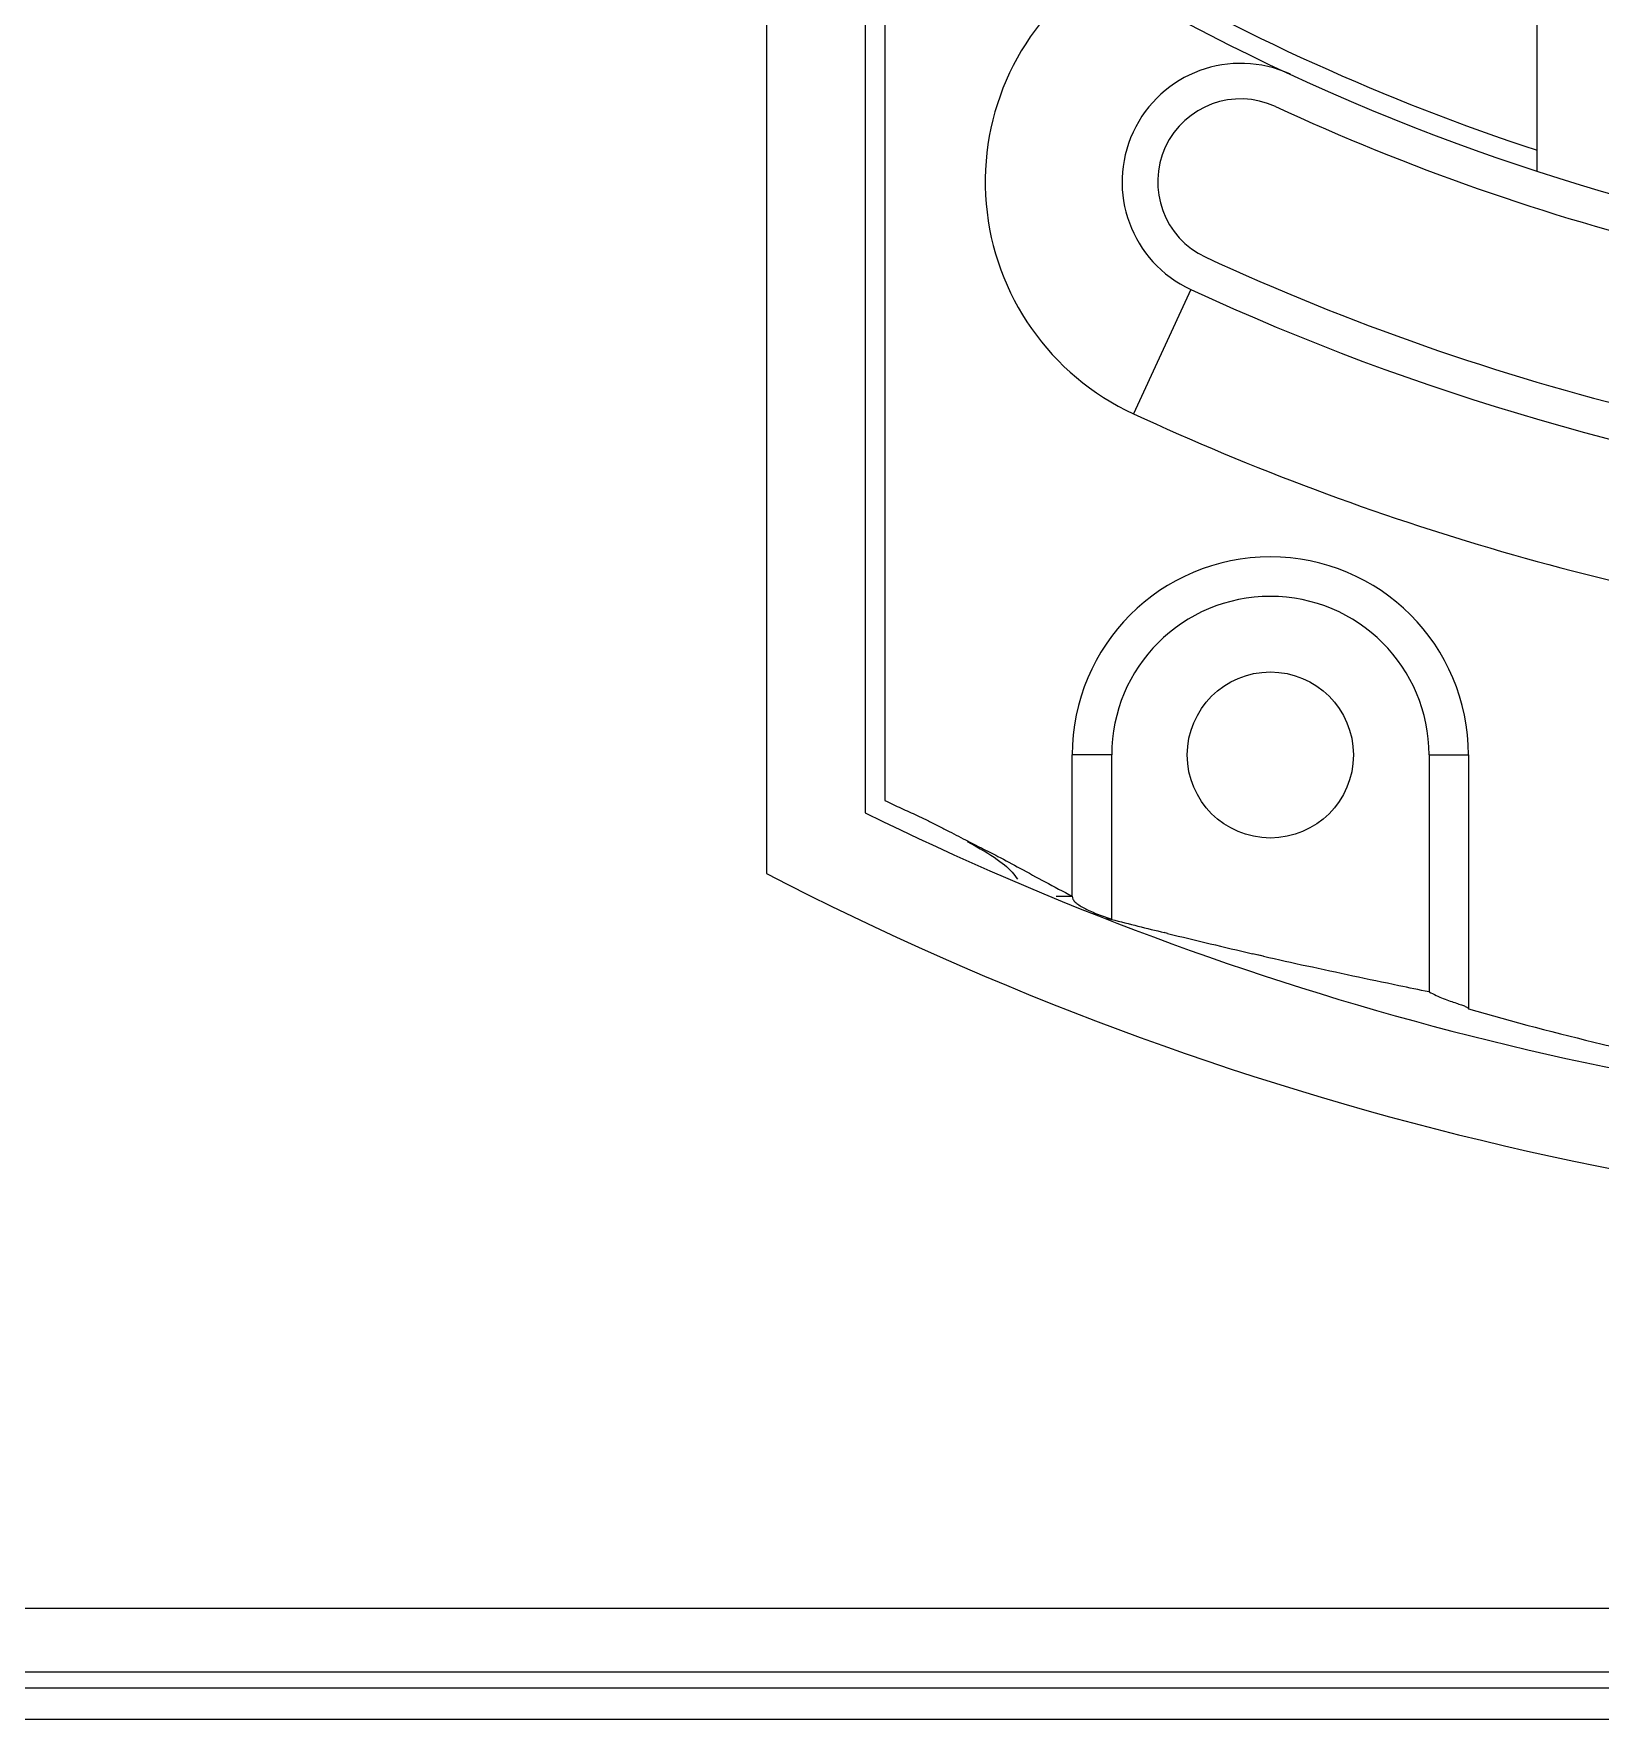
# Model space of a CAD drawing. Header units: millimetres. Extents: x 206 to 1899, y -454 to 296.
# Drawn here: x 631.467 to 633.944, y -393.875 to -391.209 of the extents above; entities that cross this region are included whole.
import ezdxf

# ---------------------------------------------------------------- set-up
doc = ezdxf.new("R2010")
doc.units = ezdxf.units.MM
doc.layers.add('细实线', color=7, linetype='Continuous', lineweight=15)

msp = doc.modelspace()

# ---------------------------------------------------------------- linework, layer by layer
at = {"layer": '细实线', "linetype": 'Continuous', "lineweight": 9}
for p, q in [((632.6258, -384.6933), (632.6258, -392.5371)), ((632.8133, -384.809), (632.8133, -392.4215)), ((632.7821, -386.0996), (632.7821, -392.4409)), ((633.8446, -391.4261), (633.8446, -390.4746)), ((633.2971, -391.6134), (633.2062, -391.8099)), ((633.1718, -392.3496), (633.1093, -392.3496)), ((633.1093, -392.573), (633.1093, -392.3496)), ((633.1718, -392.6096), (633.1718, -392.3496)), ((633.6736, -392.3496), (633.7361, -392.3496)), ((633.6736, -392.3496), (633.6736, -392.7242)), ((633.7361, -392.3496), (633.7361, -392.7512)), ((632.9433, -392.4863), (632.95, -392.49)), ((633.0842, -392.573), (633.1093, -392.573)), ((633.1637, -392.6078), (633.1718, -392.6096)), ((633.2601, -392.6317), (633.255, -392.6304)), ((633.2601, -392.6317), (633.255, -392.6305)), ((633.4118, -392.6678), (633.3947, -392.6638)), ((633.4109, -392.6676), (633.3947, -392.6638)), ((633.4118, -392.6678), (633.4109, -392.6676)), ((637.0102, -393.6996), (622.5789, -393.6996)), ((622.5039, -393.8246), (637.0852, -393.8246)), ((622.5289, -393.7996), (637.0602, -393.7996)), ((593.6477, -393.8746), (668.7977, -393.8746))]:
    msp.add_line(p, q, dxfattribs=at)
msp.add_lwpolyline([(632.95, -392.49), (632.9537, -392.4921), (632.956, -392.4934), (632.9585, -392.4947), (632.9611, -392.4962), (632.9641, -392.498), (632.9677, -392.5), (632.9717, -392.5024), (632.9759, -392.505), (632.9808, -392.508), (632.986, -392.5114), (632.9908, -392.5147), (632.9951, -392.5178), (632.9988, -392.5206), (633.0021, -392.5233), (633.0054, -392.5261), (633.0087, -392.5292), (633.0104, -392.5308)], dxfattribs=at)
msp.add_circle((633.4227, -392.3496), 0.1313, dxfattribs=at)
for centre, radius, start, end in [((634.9383, -388.0649), 3.5347, 233.5586, 306.4414), ((634.9383, -388.0649), 3.5035, 239.4411, 251.8087), ((633.3758, -391.4433), 0.404, 124.6239, 245.1795), ((633.3758, -391.4433), 0.1875, 65.1795, 245.1795), ((633.3758, -391.4433), 0.1313, 65.1795, 245.1795), ((634.9383, -388.0649), 3.591, 245.1795, 267.2327), ((634.9383, -388.0649), 3.8535, 245.1795, 267.3657), ((634.9383, -388.0649), 3.9097, 245.1795, 262.4564), ((634.9383, -388.0649), 4.1262, 245.1795, 262.4564), ((633.4227, -392.3496), 0.3134, 0, 180), ((633.4227, -392.3496), 0.2509, 0, 180), ((634.9383, -388.0649), 4.8785, 243.7689, 267.0595), ((634.9383, -388.0649), 5.0347, 242.6574, 297.3426), ((635.6011, -383.0937), 9.8211, 255.67905, 256.17951), ((635.867, -382.0033), 10.9435, 256.21884, 256.94285), ((635.5651, -383.3108), 9.6015, 257.04036, 257.45944)]:
    msp.add_arc(centre, radius, start, end, dxfattribs=at)
for points, knots in [([(632.8133, -392.4215), (632.8177, -392.4236), (632.8304, -392.4298), (632.8432, -392.4357), (632.8516, -392.4395)], [0, 0, 0, 0, 0.344438, 1, 1, 1, 1]), ([(632.8516, -392.4395), (632.8558, -392.4414), (632.8646, -392.4453), (632.8788, -392.4521), (632.8943, -392.46), (632.9152, -392.4707), (632.9351, -392.481), (632.9535, -392.4904), (632.9706, -392.499), (632.995, -392.5113), (633.0284, -392.5296), (633.0674, -392.5507), (633.0951, -392.5654), (633.1093, -392.573)], [0, 0, 0, 0, 0.047511, 0.099695, 0.162096, 0.22724, 0.343229, 0.393439, 0.440191, 0.540947, 0.676569, 0.833039, 1, 1, 1, 1]), ([(633.0104, -392.5308), (633.0117, -392.5321), (633.0163, -392.5369), (633.0204, -392.5421), (633.0231, -392.5461)], [0, 0, 0, 0, 0.276281, 1, 1, 1, 1]), ([(633.1093, -392.573), (633.1093, -392.5746), (633.1104, -392.5781), (633.1143, -392.5827), (633.1202, -392.5872), (633.128, -392.5917), (633.1375, -392.5961), (633.1461, -392.6), (633.1537, -392.6029), (633.1597, -392.6049), (633.1649, -392.6065), (633.1689, -392.6081), (633.1709, -392.609), (633.1718, -392.6096)], [0, 0, 0, 0, 0.063299, 0.140814, 0.239447, 0.360073, 0.500681, 0.657722, 0.740722, 0.825871, 0.912497, 0.956268, 1, 1, 1, 1]), ([(633.6736, -392.7242), (633.6577, -392.721), (633.5932, -392.7078), (633.5288, -392.6941), (633.4803, -392.6833)], [0, 0, 0, 0, 0.24577, 1, 1, 1, 1]), ([(633.6736, -392.7242), (633.6773, -392.7261), (633.6848, -392.7298), (633.6959, -392.7349), (633.7067, -392.7386), (633.7163, -392.7419), (633.7243, -392.7445), (633.7298, -392.7465), (633.7331, -392.7481), (633.7349, -392.7493), (633.7361, -392.7504), (633.7361, -392.7512)], [0, 0, 0, 0, 0.185644, 0.365829, 0.533869, 0.68335, 0.807959, 0.903012, 0.938595, 0.966125, 1, 1, 1, 1]), ([(633.7361, -392.7512), (633.8062, -392.7711), (633.9089, -392.7984), (634.0435, -392.8291), (634.1381, -392.8484), (634.2321, -392.8656), (634.3286, -392.8804), (634.4296, -392.8926), (634.4988, -392.8991), (634.5343, -392.902)], [0, 0, 0, 0, 0.26893, 0.391566, 0.508981, 0.624876, 0.743617, 0.868791, 1, 1, 1, 1])]:
    msp.add_open_spline(points, degree=3, knots=knots, dxfattribs=at)

doc.saveas('drawing.dxf')
